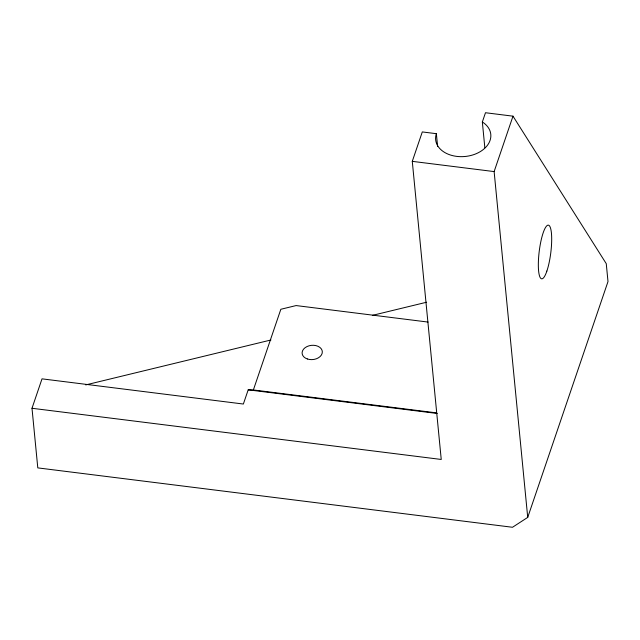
<?xml version="1.0" encoding="UTF-8"?>
<svg xmlns="http://www.w3.org/2000/svg" width="640" height="640" viewBox="0 0 640 640"><rect width="100%" height="100%" fill="white"/><g stroke="black" fill="none" stroke-linecap="round" stroke-linejoin="round"><path stroke-width="0.96" d="M32 408.272L441.24 459.456L412.28 161.352L422.296 131.928L436.368 133.688A27.704 19.536 -5.5 0 0 470.936 155.472A27.704 19.536 -5.5 0 0 482.344 121.984L485.488 112.728L512.992 116.168L606.264 263.68L608 281.568L527.72 517.392L512.504 527.272L37.792 467.888L32 408.272L42.016 378.848L243.36 404.032L248.2 389.824L253.368 389.96L436.512 412.872M253.368 389.96L280.84 309.272L296.112 305.568L428.064 322.072M527.72 517.392L494.128 171.584L512.992 116.168M85.736 384.912L270.92 339.992M372.392 315.376L426.616 302.224M412.28 161.352L494.128 171.584M248.2 389.824L437.28 413.48M482.344 121.984L484.84 147.752M436.368 133.688L437.624 146.576M546.872 271.072A27.032 5.824 -82.9 0 0 549.656 226.12A27.032 5.824 -82.9 0 0 538.528 258.792A27.032 5.824 -82.9 0 0 546.872 271.072M307.352 358.968A10.136 7.144 -5.5 0 0 322.328 351.808A10.136 7.144 -5.5 0 0 306.976 346.576A10.136 7.144 -5.5 0 0 307.352 358.968"/></g></svg>
